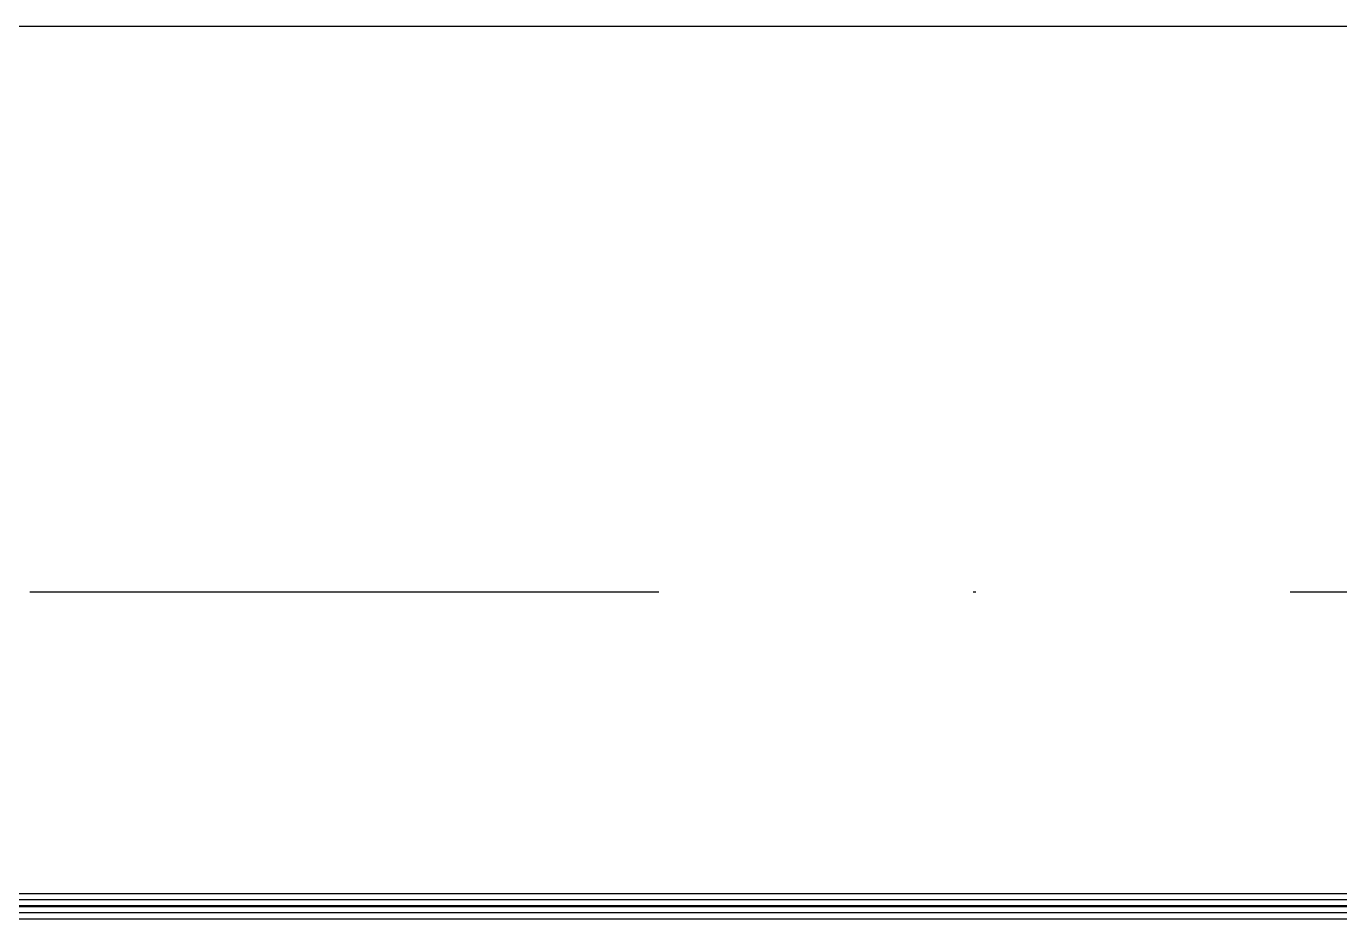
# Model space of a CAD drawing. Header units: centimetres. Extents: x 26569 to 160723, y -3143 to 14565.
# Drawn here: x 46077.6 to 46129.8, y 399.9 to 435.4 of the extents above; entities that cross this region are included whole.
import ezdxf

# ---------------------------------------------------------------- set-up
doc = ezdxf.new("R2010")
doc.units = ezdxf.units.CM
doc.header["$LTSCALE"] = 100
doc.linetypes.add('DASHDOT2', pattern=[0.5, 0.25, -0.125, 0, -0.125])
for name, color, linetype in [('A-ANNO-GRID', 155, 'DASHDOT2'), ('A-ELEV-01', 255, 'Continuous'), ('A-GLAZ-FRME-MBND', 9, 'Continuous'), ('A-GLAZ-FULL', 130, 'Continuous')]:
    doc.layers.add(name, color=color, linetype=linetype)

msp = doc.modelspace()

# ---------------------------------------------------------------- linework, layer by layer
at = {"layer": 'A-ANNO-GRID'}
msp.add_line((45476.533, 412.912), (46260.768, 412.912), dxfattribs=at)
at = {"layer": 'A-ELEV-01'}
msp.add_lwpolyline([(45933.992, 435.4), (46233.992, 435.4)], dxfattribs=at)
at = {"layer": 'A-GLAZ-FRME-MBND'}
for p, q in [((46036.492, 400.912), (46229.862, 400.912)), ((46036.492, 399.912), (46229.862, 399.912))]:
    msp.add_line(p, q, dxfattribs=at)
at = {"layer": 'A-GLAZ-FULL', "elevation": 0}
for points in [[(46035.867, 400.672), (46230.503, 400.672), (46230.503, 400.422), (46035.867, 400.422)], [(46035.867, 400.402), (46230.503, 400.402), (46230.503, 400.152), (46035.867, 400.152)]]:
    msp.add_lwpolyline(points, dxfattribs=at)

doc.saveas('drawing.dxf')
